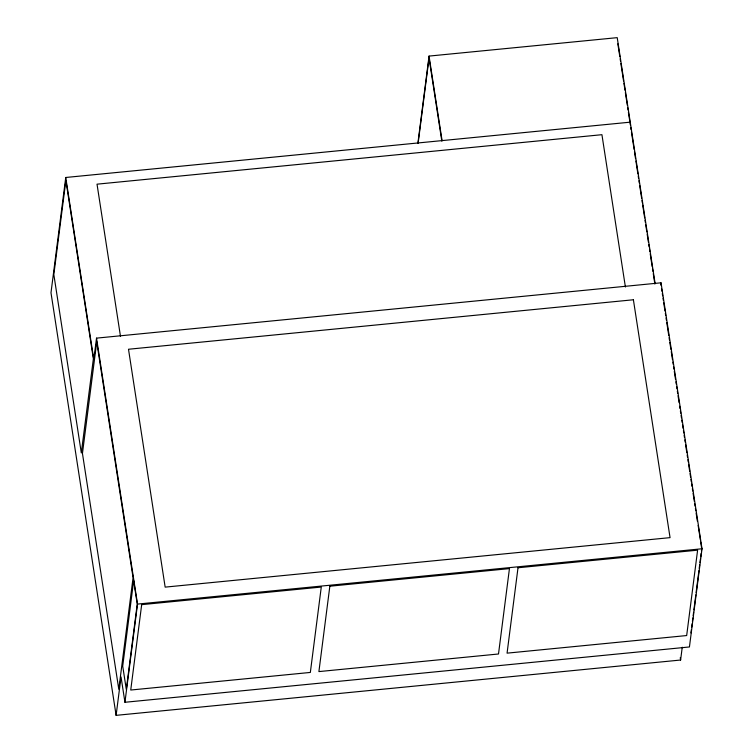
<?xml version="1.0" encoding="UTF-8"?>
<svg xmlns="http://www.w3.org/2000/svg" width="753" height="753" viewBox="0 0 753 753"><rect width="100%" height="100%" fill="white"/><g stroke="black" fill="none" stroke-linecap="round" stroke-linejoin="round"><path stroke-width="1.13" d="M630.242 122.165L65.746 177.482L50.988 292.757L116.113 715.35L680.608 660.033L682.246 647.222M116.113 715.35L121.035 676.928L124.942 702.276L689.437 646.959L702.012 548.768L661.03 282.808L96.535 338.135L93.796 359.482L65.746 177.482M124.942 702.276L137.526 604.085L96.535 338.135M417.868 143.418L429.05 56.089L617.215 37.65L655.082 283.297M418.169 142.891L429.041 58.085L441.832 141.131L442.077 140.604L429.05 56.089M660.739 285.058L661.03 282.808M690.943 632.962L691.386 629.508M691.687 627.202L692.129 623.738M692.421 621.432L692.864 617.968M693.165 615.662L693.607 612.198M693.899 609.892L695.819 594.889M696.12 592.583L698.925 570.652M699.217 568.346L699.669 564.891M699.961 562.576L700.403 559.121M700.704 556.806L701.147 553.351M701.438 551.036L701.73 548.73L700.704 542.066M137.526 604.085L702.012 548.768M698.144 525.406L700.365 539.845M661.586 288.907L661.943 291.232M662.301 293.557L662.659 295.873M663.016 298.197L663.374 300.522M663.732 302.847L664.984 310.98M665.341 313.295L665.699 315.62M666.057 317.945L666.414 320.27M666.772 322.595L668.739 335.367M669.097 337.692L669.455 340.017M669.812 342.333L670.885 349.307M671.252 351.632L672.504 359.755M672.862 362.08L673.22 364.405M673.577 366.73L673.935 369.055M674.293 371.37L675.545 379.503M675.902 381.827L676.26 384.152M676.618 386.477L676.975 388.793M677.333 391.118L677.691 393.442M678.048 395.767L679.121 402.733M679.658 406.215L680.015 408.54M680.373 410.865L680.74 413.19M681.098 415.515L681.456 417.83M681.813 420.155L682.171 422.48M682.529 424.805L683.065 428.288M683.423 430.612L683.78 432.937M684.138 435.253L684.496 437.578M684.854 439.903L685.211 442.227M685.569 444.552L686.821 452.675M687.178 455L687.536 457.325M687.894 459.65L688.251 461.975M688.609 464.29L689.682 471.265M690.04 473.59L690.586 477.073M690.943 479.397L691.301 481.713M691.659 484.038L692.016 486.363M692.374 488.688L692.732 491.012M693.089 493.328L694.341 501.46M694.699 503.785L695.057 506.11M695.414 508.435L695.772 510.75M696.13 513.075L697.382 521.208M617.837 43.787L619.804 56.56M620.161 58.875L620.519 61.2M620.877 63.525L623.559 80.938M623.926 83.254L624.999 90.219M625.357 92.544L627.324 105.307M627.682 107.632L628.04 109.957M628.397 112.272L630.365 125.045M630.722 127.37L631.08 129.685M631.438 132.01L634.12 149.423M634.478 151.739L635.551 158.704M635.909 161.029L637.876 173.802M638.233 176.117L638.591 178.442M638.949 180.767L639.306 183.083M639.664 185.407L641.631 198.171M641.989 200.496L642.347 202.821M642.704 205.136L644.672 217.909M645.029 220.234L645.387 222.549M645.745 224.874L646.818 231.839M647.175 234.164L648.427 242.287M648.785 244.603L649.142 246.928M649.51 249.252L649.867 251.568M650.225 253.893L652.192 266.666M652.55 268.981L652.907 271.306M653.265 273.631L654.875 284.079M625.404 287.006L601.929 134.693L97.024 184.174L120.508 336.487M680.251 657.708L680.608 660.033M65.888 180.456L53.83 274.563L81.315 452.911L93.372 358.814L65.888 180.456M96.732 341.9L82.444 453.428L118.786 689.221L133.074 577.692L96.732 341.9M133.648 580.723L122.711 666.113L126.306 689.437L137.244 604.047L133.648 580.723M141.677 604.65L130.74 690.03L310.34 672.438L321.277 587.048L141.677 604.65M329.842 586.211L318.905 671.591L498.505 653.99L509.442 568.609L329.842 586.211M518.008 567.762L507.07 653.152L686.67 635.551L697.607 550.17L518.008 567.762M633.395 299.769L128.499 349.251L165.161 587.124L670.057 537.642L633.395 299.769"/></g></svg>
